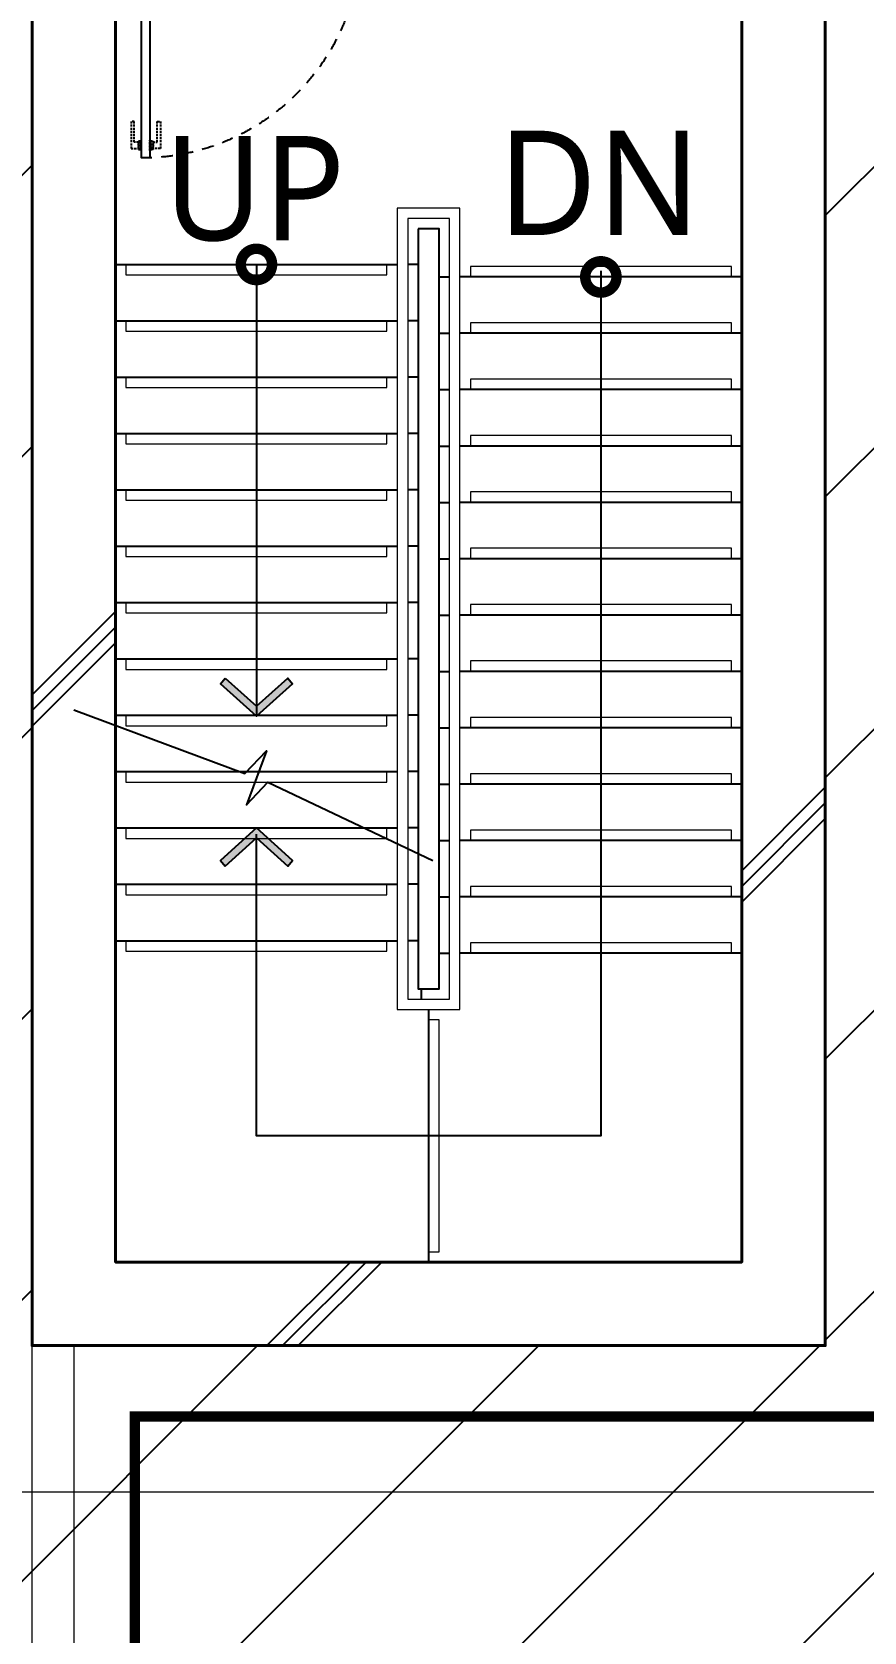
# Model space of a CAD drawing. Header units: millimetres. Extents: x 4739419 to 5837985, y 2291271 to 3446271.
# Drawn here: x 4976662 to 4980647, y 2520719 to 2528385 of the extents above; entities that cross this region are included whole.
import ezdxf
from ezdxf.enums import TextEntityAlignment as Align

# ---------------------------------------------------------------- set-up
doc = ezdxf.new("R2010")
doc.units = ezdxf.units.MM
doc.linetypes.add('XR-평면도$0$DASHEDX2', pattern=[1.5, 1, -0.5])
doc.linetypes.add('XR-평면도$0$HID', pattern=[2, 1.1, -0.9])
doc.layers.get('0').update_dxf_attribs({"color": 255})
for name, color, linetype, lineweight in [('A-XXXX-TXT2', 9, 'Continuous', 25), ('XR-평면도$0$A-CNTL', 9, 'Continuous', 15), ('XR-평면도$0$A-CONC-LIN1', 9, 'Continuous', 40), ('XR-평면도$0$A-DWXM-DOOR', 9, 'Continuous', 25), ('XR-평면도$0$A-ELEV-LIN3', 9, 'Continuous', 18), ('XR-평면도$0$A-SSXM-STAIR', 9, 'Continuous', 25), ('XR-평면도$0$A-SSXS-HAND', 9, 'Continuous', 20), ('XR-평면도$0$A-WAXM-PANL', 9, 'Continuous', 20), ('XR-평면도$0$A-XXXX-SYMB', 9, 'Continuous', 25)]:
    doc.layers.add(name, color=color, linetype=linetype, lineweight=lineweight)
for name, color, linetype in [('HEB- Saw Cut(PC Topping)', 5, 'Continuous'), ('HEB-Area(PC Topping)', 3, 'Continuous'), ('XR-평면도$0$A-CONC-SOLD', 9, 'Continuous')]:
    doc.layers.add(name, color=color, linetype=linetype)
doc.styles.add('맑은 고딕', font='malgun.ttf')

# ---------------------------------------------------------------- blocks, each defined once
blk = doc.blocks.new('XR-평면도$0$ARROW')
blk.add_lwpolyline([(-0.002, 0.87), (0.738, 0), (-0.002, -0.87), (0.15, -1), (1, 0), (0.15, 1)], close=True)
for points in [[(-0.002, 0.87), (0.15, 1), (0.738, 0), (1, 0)], [(0.738, 0), (1, 0), (-0.002, -0.87), (0.15, -1)]]:
    blk.add_solid(points)
blk = doc.blocks.new('XR-평면도$0$#7~16 계단 1f~8f')
at = {"layer": 'XR-평면도$0$A-ELEV-LIN3'}
for points in [[(354066.1, 150935.9), (354066.1, 150885.9), (355316.1, 150885.9), (355316.1, 150935.9)], [(356966.1, 150875.9), (356966.1, 150925.9), (355716.1, 150925.9), (355716.1, 150875.9)], [(354066.1, 150665.9), (354066.1, 150615.9), (355316.1, 150615.9), (355316.1, 150665.9)], [(356966.1, 150605.9), (356966.1, 150655.9), (355716.1, 150655.9), (355716.1, 150605.9)], [(354066.1, 150395.9), (354066.1, 150345.9), (355316.1, 150345.9), (355316.1, 150395.9)], [(356966.1, 150335.9), (356966.1, 150385.9), (355716.1, 150385.9), (355716.1, 150335.9)], [(354066.1, 150125.9), (354066.1, 150075.9), (355316.1, 150075.9), (355316.1, 150125.9)], [(356966.1, 150065.9), (356966.1, 150115.9), (355716.1, 150115.9), (355716.1, 150065.9)], [(354066.1, 149855.9), (354066.1, 149805.9), (355316.1, 149805.9), (355316.1, 149855.9)], [(356966.1, 149795.9), (356966.1, 149845.9), (355716.1, 149845.9), (355716.1, 149795.9)], [(354066.1, 149585.9), (354066.1, 149535.9), (355316.1, 149535.9), (355316.1, 149585.9)], [(356966.1, 149525.9), (356966.1, 149575.9), (355716.1, 149575.9), (355716.1, 149525.9)], [(354066.1, 149315.9), (354066.1, 149265.9), (355316.1, 149265.9), (355316.1, 149315.9)], [(356966.1, 149255.9), (356966.1, 149305.9), (355716.1, 149305.9), (355716.1, 149255.9)], [(354066.1, 149045.9), (354066.1, 148995.9), (355316.1, 148995.9), (355316.1, 149045.9)], [(356966.1, 148985.9), (356966.1, 149035.9), (355716.1, 149035.9), (355716.1, 148985.9)], [(354066.1, 148775.9), (354066.1, 148725.9), (355316.1, 148725.9), (355316.1, 148759.9)], [(355316.1, 148759.9), (355316.1, 148775.9)], [(356966.1, 148715.9), (356966.1, 148765.9), (355716.1, 148765.9), (355716.1, 148715.9)], [(354066.1, 148505.9), (354066.1, 148455.9), (355316.1, 148455.9), (355316.1, 148505.9)], [(356966.1, 148445.9), (356966.1, 148495.9), (355716.1, 148495.9), (355716.1, 148445.9)], [(354066.1, 148235.9), (354066.1, 148185.9), (355316.1, 148185.9), (355316.1, 148235.9)], [(356966.1, 148175.9), (356966.1, 148225.9), (355716.1, 148225.9), (355716.1, 148175.9)], [(354066.1, 147965.9), (354066.1, 147915.9), (355316.1, 147915.9), (355316.1, 147965.9)], [(356966.1, 147905.9), (356966.1, 147955.9), (355716.1, 147955.9), (355716.1, 147905.9)], [(354066.1, 147695.9), (354066.1, 147645.9), (355316.1, 147645.9), (355316.1, 147695.9)], [(356966.1, 147635.9), (356966.1, 147685.9), (355716.1, 147685.9), (355716.1, 147635.9)], [(355516.1, 146205.9), (355566.1, 146205.9), (355566.1, 147315.9), (355516.1, 147315.9)]]:
    blk.add_lwpolyline(points, dxfattribs=at)
at = {"layer": 'XR-평면도$0$A-SSXM-STAIR'}
for p, q in [((355479.8, 147465.9), (355479.8, 147415.9)), ((355516.1, 147365.9), (355516.1, 146155.9))]:
    blk.add_line(p, q, dxfattribs=at)
for points in [[(355466.1, 151105.9), (355466.1, 147465.9), (355566.1, 147465.9), (355566.1, 151105.9), (355466.1, 151105.9)], [(354016.1, 150935.9), (355366.1, 150935.9)], [(355466.1, 150935.9), (355416.1, 150935.9)], [(355566.1, 150875.9), (355616.1, 150875.9)], [(355566.1, 150875.9), (355616.1, 150875.9)], [(357016.1, 150875.9), (355666.1, 150875.9)], [(354016.1, 150665.9), (355366.1, 150665.9)], [(355466.1, 150665.9), (355416.1, 150665.9)], [(355566.1, 150605.9), (355616.1, 150605.9)], [(355566.1, 150605.9), (355616.1, 150605.9)], [(357016.1, 150605.9), (355666.1, 150605.9)], [(354016.1, 150395.9), (355366.1, 150395.9)], [(355466.1, 150395.9), (355416.1, 150395.9)], [(355566.1, 150335.9), (355616.1, 150335.9)], [(355566.1, 150335.9), (355616.1, 150335.9)], [(357016.1, 150335.9), (355666.1, 150335.9)], [(354016.1, 150125.9), (355366.1, 150125.9)], [(355466.1, 150125.9), (355416.1, 150125.9)], [(355566.1, 150065.9), (355616.1, 150065.9)], [(355566.1, 150065.9), (355616.1, 150065.9)], [(357016.1, 150065.9), (355666.1, 150065.9)], [(354016.1, 149855.9), (355366.1, 149855.9)], [(355466.1, 149855.9), (355416.1, 149855.9)], [(355566.1, 149795.9), (355616.1, 149795.9)], [(355566.1, 149795.9), (355616.1, 149795.9)], [(357016.1, 149795.9), (355666.1, 149795.9)], [(354016.1, 149585.9), (355366.1, 149585.9)], [(355466.1, 149585.9), (355416.1, 149585.9)], [(355566.1, 149525.9), (355616.1, 149525.9)], [(355566.1, 149525.9), (355616.1, 149525.9)], [(357016.1, 149525.9), (355666.1, 149525.9)], [(354016.1, 149315.9), (355366.1, 149315.9)], [(355466.1, 149315.9), (355416.1, 149315.9)], [(355566.1, 149255.9), (355616.1, 149255.9)], [(355566.1, 149255.9), (355616.1, 149255.9)], [(357016.1, 149255.9), (355666.1, 149255.9)], [(354016.1, 149045.9), (355366.1, 149045.9)], [(355466.1, 149045.9), (355416.1, 149045.9)], [(355566.1, 148985.9), (355616.1, 148985.9)], [(355566.1, 148985.9), (355616.1, 148985.9)], [(357016.1, 148985.9), (355666.1, 148985.9)], [(354016.1, 148775.9), (355366.1, 148775.9)], [(355466.1, 148775.9), (355416.1, 148775.9)], [(355566.1, 148715.9), (355616.1, 148715.9)], [(355566.1, 148715.9), (355616.1, 148715.9)], [(357016.1, 148715.9), (355666.1, 148715.9)], [(354016.1, 148505.9), (355366.1, 148505.9)], [(355466.1, 148505.9), (355416.1, 148505.9)], [(355566.1, 148445.9), (355616.1, 148445.9)], [(355566.1, 148445.9), (355616.1, 148445.9)], [(357016.1, 148445.9), (355666.1, 148445.9)], [(354016.1, 148235.9), (355366.1, 148235.9)], [(355466.1, 148235.9), (355416.1, 148235.9)], [(355566.1, 148175.9), (355616.1, 148175.9)], [(355566.1, 148175.9), (355616.1, 148175.9)], [(357016.1, 148175.9), (355666.1, 148175.9)], [(354016.1, 147965.9), (355366.1, 147965.9)], [(355466.1, 147965.9), (355416.1, 147965.9)], [(355566.1, 147905.9), (355616.1, 147905.9)], [(355566.1, 147905.9), (355616.1, 147905.9)], [(357016.1, 147905.9), (355666.1, 147905.9)], [(354016.1, 147695.9), (355366.1, 147695.9)], [(355466.1, 147695.9), (355416.1, 147695.9)], [(355566.1, 147635.9), (355616.1, 147635.9)], [(355566.1, 147635.9), (355616.1, 147635.9)], [(357016.1, 147635.9), (355666.1, 147635.9)]]:
    blk.add_lwpolyline(points, dxfattribs=at)
at = {"layer": 'XR-평면도$0$A-SSXS-HAND'}
for points in [[(355366.1, 148706.2), (355366.1, 147365.9), (355666.1, 147365.9), (355666.1, 151205.9), (355366.1, 151205.9), (355366.1, 148706.2)], [(355416.1, 148682.5), (355416.1, 147415.9), (355616.1, 147415.9), (355616.1, 151155.9), (355416.1, 151155.9), (355416.1, 148682.5)]]:
    blk.add_lwpolyline(points, dxfattribs=at)
at = {"layer": 'XR-평면도$0$A-XXXX-SYMB', "const_width": 150}
for points in [[(354716.1, 150935.9, 1), (354666.1, 150935.9, 1)], [(356366.1, 150875.9, 1), (356316.1, 150875.9, 1)]]:
    blk.add_lwpolyline(points, format="xyb", close=True, dxfattribs=at)
at = {"layer": 'XR-평면도$0$A-XXXX-SYMB'}
for points in [[(354691.1, 150935.9), (354691.1, 148775.9)], [(356341.1, 150905.9), (356341.1, 146760.9), (354691.1, 146760.9), (354691.1, 148205.9)], [(353816.1, 148802.1), (354635.7, 148496.5), (354739.1, 148605.1), (354643.1, 148346.7), (354746.4, 148455.3), (355536.9, 148080.1)]]:
    blk.add_lwpolyline(points, dxfattribs=at)
at = {"layer": 'XR-평면도$0$A-XXXX-SYMB', "yscale": 172.3206394866575, "zscale": 183.004177226685}
for p, xscale, rotation in [((354691.1, 148953.9), -183.004177226685, 89.99999999999997), ((354691.1, 148052.9), 183.004177226685, 89.99999999999999)]:
    blk.add_blockref('XR-평면도$0$ARROW', p, dxfattribs=dict(at, xscale=xscale, rotation=rotation))
blk = doc.blocks.new('XR-평면도$0$계단실(기준층)230530')
blk.add_blockref('XR-평면도$0$#7~16 계단 1f~8f', (-3702707.2, 1555614.7))
blk = doc.blocks.new('XR-평면도$0$중심선(210216)')
at = {"layer": 'XR-평면도$0$A-CNTL', "ltscale": 300}
blk.add_lwpolyline([(-10000, 185000), (186000, 185000)], dxfattribs=at)
blk = doc.blocks.new('XR-평면도$0$도어_008')
at = {"layer": 'XR-평면도$0$A-DWXM-DOOR', "color": 9, "linetype": 'XR-평면도$0$DASHEDX2', "ltscale": 10}
for points in [[(-25, 1005), (10, 1005), (10, 975), (-10, 975), (-10, 875), (-25, 875)], [(20, 1010), (20, 970), (10, 970), (10, 1010)], [(20, 965), (20, 1015), (25, 1015), (25, 965)], [(70, 965), (70, 1015), (65, 1015), (65, 965)], [(70, 1010), (70, 970), (80, 970), (80, 1010)], [(115, 1005), (80, 1005), (80, 975), (100, 975), (100, 875), (115, 875)]]:
    blk.add_lwpolyline(points, close=True, dxfattribs=at)
at = {"layer": 'XR-평면도$0$A-DWXM-DOOR'}
blk.add_lwpolyline([(65, 0), (65, 1050), (25, 1050), (25, 0)], close=True, dxfattribs=at)
at = {"layer": 'XR-평면도$0$A-DWXM-DOOR', "color": 0}
for points in [[(0, -260), (0, -270), (25, -270), (25, -230), (40, -230), (40, -40), (25, -40), (25, 0), (0, 0), (0, -10)], [(1100, -260), (1100, -270), (1075, -270), (1075, -230), (1060, -230), (1060, -40), (1075, -40), (1075, 0), (1100, 0), (1100, -10)]]:
    blk.add_lwpolyline(points, dxfattribs=at)
at = {"layer": 'XR-평면도$0$A-DWXM-DOOR', "color": 9}
for points in [[(25, 0), (1075, 0)], [(1060, -40), (40, -40)], [(1075, -270), (25, -270)], [(1060, -230), (40, -230)]]:
    blk.add_lwpolyline(points, dxfattribs=at)
at = {"layer": 'XR-평면도$0$A-DWXM-DOOR', "color": 1, "linetype": 'XR-평면도$0$HID', "ltscale": 50}
blk.add_arc((25, 0), 1050, 0, 90, dxfattribs=at)
blk = doc.blocks.new('XR-평면도$0$계단실_2_기준층(210720)')
at = {"layer": 'XR-평면도$0$A-CONC-SOLD'}
h = blk.add_hatch(dxfattribs=at)
h.set_pattern_fill('CONC', color=256, scale=100, angle=360)
h.set_pattern_definition([(45, (-1631837.4, -693570.6), (-2121.3203, 2121.3203), []), (45, (-1631837.4, -693495.6), (-2121.3203, 2121.3203), []), (45, (-1631837.4, -693420.6), (-2121.3203, 2121.3203), [])])
h.paths.add_polyline_path([(3400, -9600), (400, -9600), (400, -3250), (485, -3250), (485, -3000), (400, -3000), (400, -1800), (0, -1800), (0, -10000), (3800, -10000), (3800, -1800), (3400, -1800), (3400, -3000), (1700, -3000), (1700, -3250), (3400, -3250)])
h.paths.add_polyline_path([(3800, 0), (1700, 0), (1700, -400), (3400, -400), (3400, -700), (3800, -700)])
h.paths.add_polyline_path([(600, -400), (600, 0), (0, 0), (0, -700), (400, -700), (400, -400)])
at = {"layer": 'XR-평면도$0$A-CONC-LIN1'}
for points in [[(0, -1765), (0, -10000), (3800, -10000), (3800, -1765)], [(400, -1765), (400, -3000), (485, -3000), (485, -3250), (400, -3250), (400, -9600), (3400, -9600), (3400, -3250), (1615, -3250), (1615, -3000), (3400, -3000)]]:
    blk.add_lwpolyline(points, dxfattribs=at)
at = {"xscale": -1, "rotation": 180}
blk.add_blockref('XR-평면도$0$도어_008', (500, -3260), dxfattribs=at)
blk = doc.blocks.new('XR-평면도$0$방화구획(건식2)(210707)')
at = {"layer": 'XR-평면도$0$A-WAXM-PANL'}
blk.add_lwpolyline([(-200, 53800), (-200, 10900), (0, 10900), (0, 53800)], dxfattribs=at)

msp = doc.modelspace()

# ---------------------------------------------------------------- hatches: boundary and pattern name
at = {"layer": 'HEB-Area(PC Topping)', "transparency": 33554559}
h = msp.add_hatch(dxfattribs=at)
h.set_pattern_fill('ANSI31', color=256, scale=300)
h.paths.add_polyline_path([(4909511.8, 2517631.7), (4922154.5, 2517631.7), (4922154.5, 2532991.2), (4976661.8, 2532991.2), (4976661.8, 2522091.2), (4980461.8, 2522091.2), (4980461.8, 2532991.2), (5030114.5, 2532991.2), (5030114.5, 2520031.7), (5042711.8, 2520031.7), (5042711.8, 2491306.2), (4932111.8, 2491231.7), (4932111.8, 2488060.8), (4909511.8, 2488060.8)])

# ---------------------------------------------------------------- linework, layer by layer
at = {"layer": 'HEB- Saw Cut(PC Topping)', "const_width": 50}
msp.add_lwpolyline([(4977154.5, 2491262), (4977154.5, 2521751.7), (4986114.5, 2521751.7)], dxfattribs=at)
at = {"layer": 'HEB-Area(PC Topping)'}
msp.add_lwpolyline([(4976661.8, 2532091.2), (4980461.8, 2532091.2), (4980461.8, 2522091.2), (4976661.8, 2522091.2)], close=True, dxfattribs=at)

# ---------------------------------------------------------------- block references
for name, p in [('XR-평면도$0$계단실_2_기준층(210720)', (4976661.8, 2532091.2)), ('XR-평면도$0$계단실_2_기준층(210720)', (4976661.8, 2532091.2)), ('XR-평면도$0$계단실_2_기준층(210720)', (4976661.8, 2532091.2)), ('XR-평면도$0$계단실(기준층)230530', (8325752.9, 820720.6)), ('XR-평면도$0$계단실(기준층)230530', (8325752.9, 820720.6)), ('XR-평면도$0$계단실(기준층)230530', (8325752.9, 820720.6))]:
    msp.add_blockref(name, p)
at = {"xscale": -1, "rotation": 180}
msp.add_blockref('XR-평면도$0$방화구획(건식2)(210707)', (4976861.8, 2532991.2), dxfattribs=at)
msp.add_blockref('XR-평면도$0$방화구획(건식2)(210707)', (4976861.8, 2532991.2), dxfattribs=at)
msp.add_blockref('XR-평면도$0$방화구획(건식2)(210707)', (4976861.8, 2532991.2), dxfattribs=at)
at = {"layer": 'XR-평면도$0$A-CNTL'}
msp.add_blockref('XR-평면도$0$중심선(210216)', (4866111.8, 2336391.2), dxfattribs=at)

# ---------------------------------------------------------------- texts
at = {"layer": 'A-XXXX-TXT2', "ltscale": 100, "style": '맑은 고딕'}
for s, p in [('DN', (4979378.2, 2527661.7)), ('UP', (4977728.2, 2527636.7))]:
    msp.add_text(s, height=500, dxfattribs=at).set_placement(p, align=Align.MIDDLE_CENTER)

doc.saveas('drawing.dxf')
